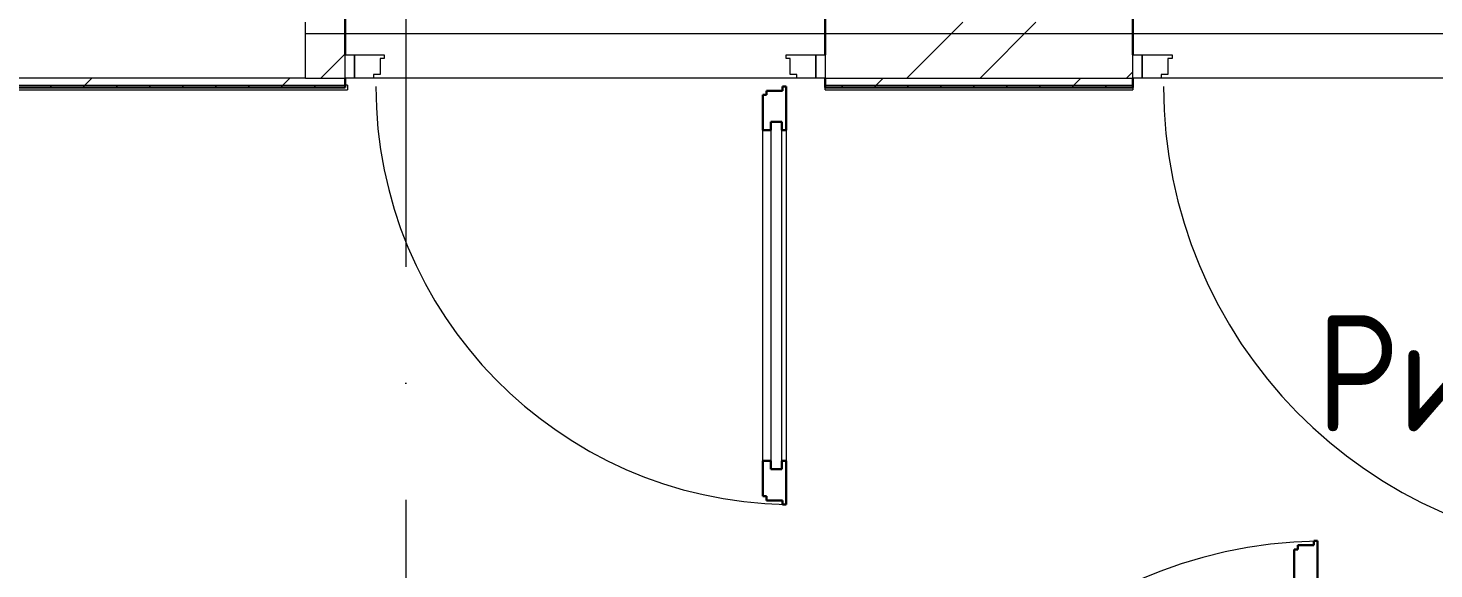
# Model space of a CAD drawing. Header units: millimetres. Extents: x -586848 to 520591, y -385801 to 675781.
# Drawn here: x 149663 to 152679, y 621422 to 622584 of the extents above; entities that cross this region are included whole.
import ezdxf

# ---------------------------------------------------------------- set-up
doc = ezdxf.new("R2010")
doc.units = ezdxf.units.MM
doc.linetypes.add('ADSK_Линия сетки', pattern=[25, 20, -2.5, 0, -2.5])
doc.linetypes.add('ADSK_Сверху', pattern=[450, 300, -150])
for name, color, linetype, lineweight in [('Аннотация', 7, 'Continuous', 18), ('Двери', 252, 'Continuous', 9), ('Линии', 7, 'Continuous', 9), ('Ограждение', 252, 'Continuous', 9), ('Оси', 252, 'Continuous', 9), ('Стены внутренние', 7, 'Continuous', 18), ('Стены наружные', 7, 'Continuous', 18), ('Стены штриховка', 7, 'Continuous', 9)]:
    doc.layers.add(name, color=color, linetype=linetype, lineweight=lineweight)
doc.layers.add('Двери открывание', color=7, linetype='Continuous', lineweight=9, true_color=0xc0c0c0)
doc.styles.add('GOST Common_2', font='', dxfattribs={"width": 0.9, "height": 250})
doc.styles.get('GOST Common_2').set_extended_font_data('GOST type B')

# ---------------------------------------------------------------- blocks, each defined once
blk = doc.blocks.new('2 этаж')
at = {"layer": 'Двери', "color": 251, "true_color": 0x636466}
for p, q in [((151146, -10184.3), (151166, -10184.3)), ((151146, -10234.3), (151146, -10184.3)), ((151166, -10184.3), (151166, -10234.3)), ((151166, -10184.3), (151230, -10184.3)), ((151166, -10234.3), (151166, -10184.3)), ((151221, -10192.3), (151221, -10226.3)), ((151230, -10192.3), (151221, -10192.3)), ((151230, -10184.3), (151230, -10192.3)), ((152092, -10184.3), (152156, -10184.3)), ((152092, -10192.3), (152092, -10184.3)), ((152101, -10192.3), (152092, -10192.3)), ((152101, -10226.3), (152101, -10192.3)), ((152156, -10184.3), (152176, -10184.3)), ((152156, -10234.3), (152156, -10184.3)), ((152156, -10184.3), (152156, -10234.3)), ((152176, -10184.3), (152176, -10234.3)), ((152836, -10184.3), (152856, -10184.3)), ((152836, -10234.3), (152836, -10184.3)), ((152856, -10184.3), (152856, -10234.3)), ((152856, -10184.3), (152920, -10184.3)), ((152856, -10234.3), (152856, -10184.3)), ((152911, -10192.3), (152911, -10226.3)), ((152920, -10192.3), (152911, -10192.3)), ((152920, -10184.3), (152920, -10192.3)), ((151166, -10234.3), (151146, -10234.3)), ((151207, -10234.3), (151166, -10234.3)), ((151207, -10226.3), (151207, -10234.3)), ((151221, -10226.3), (151207, -10226.3)), ((152115, -10226.3), (152101, -10226.3)), ((152115, -10234.3), (152115, -10226.3)), ((152156, -10234.3), (152115, -10234.3)), ((152176, -10234.3), (152156, -10234.3)), ((152856, -10234.3), (152836, -10234.3)), ((152897, -10234.3), (152856, -10234.3)), ((152897, -10226.3), (152897, -10234.3)), ((152911, -10226.3), (152897, -10226.3)), ((152059, -10328.3), (152059, -11074.3)), ((152083, -10328.3), (152059, -10328.3)), ((152083, -11074.3), (152083, -10328.3)), ((152042, -11056.3), (152042, -10346.3)), ((152092, -10346.3), (152092, -11056.3)), ((152059, -11074.3), (152083, -11074.3))]:
    blk.add_line(p, q, dxfattribs=at)
at = {"layer": 'Двери', "color": 251, "lineweight": 30, "true_color": 0x636466}
for p, q in [((152084, -10252.3), (152092, -10252.3)), ((152084, -10261.3), (152084, -10252.3)), ((152092, -10252.3), (152092, -10346.3)), ((152042, -10270.3), (152050, -10270.3)), ((152042, -10346.3), (152042, -10270.3)), ((152050, -10270.3), (152050, -10261.3)), ((152050, -10261.3), (152084, -10261.3)), ((152059, -10346.3), (152059, -10328.3)), ((152059, -10328.3), (152083, -10328.3)), ((152083, -10328.3), (152083, -10346.3)), ((152042, -10346.3), (152059, -10346.3)), ((152083, -10346.3), (152092, -10346.3)), ((152042, -11132.3), (152042, -11056.3)), ((152042, -11056.3), (152059, -11056.3)), ((152059, -11056.3), (152059, -11074.3)), ((152083, -11056.3), (152092, -11056.3)), ((152083, -11074.3), (152083, -11056.3)), ((152092, -11056.3), (152092, -11150.3)), ((152059, -11074.3), (152083, -11074.3)), ((152050, -11132.3), (152042, -11132.3)), ((152050, -11141.3), (152050, -11132.3)), ((152084, -11141.3), (152050, -11141.3)), ((152084, -11150.3), (152084, -11141.3)), ((152092, -11150.3), (152084, -11150.3)), ((153190, -11246.3), (153182, -11246.3)), ((153182, -11246.3), (153182, -11322.3)), ((153224, -11237.3), (153190, -11237.3)), ((153190, -11237.3), (153190, -11246.3)), ((153232, -11228.3), (153224, -11228.3)), ((153224, -11228.3), (153224, -11237.3)), ((153232, -11322.3), (153232, -11228.3))]:
    blk.add_line(p, q, dxfattribs=at)
at = {"layer": 'Двери открывание', "color": 251, "true_color": 0x636466}
for centre, radius, start, end in [((152110, -10252.3), 898, 180, 268.8515), ((153900, -10252.3), 998, 180, 268.9666), ((153250, -12226.3), 998, 91.0334, 180)]:
    blk.add_arc(centre, radius, start, end, dxfattribs=at)
at = {"layer": 'Линии', "color": 251, "linetype": 'ADSK_Сверху', "ltscale": 100, "true_color": 0x636466}
blk.add_line((161881, -10139.3), (151061, -10139.3), dxfattribs=at)
at = {"layer": 'Ограждение', "color": 251, "true_color": 0x636466}
for p, q in [((151151, -10249.3), (151146, -10249.3)), ((151151, -10249.3), (151151, -10259.3)), ((149621, -10259.3), (151151, -10259.3)), ((152176, -10259.3), (152176, -10254.3)), ((152176, -10259.3), (152836, -10259.3)), ((152836, -10254.3), (152836, -10259.3))]:
    blk.add_line(p, q, dxfattribs=at)
at = {"layer": 'Оси', "color": 251, "linetype": 'ADSK_Линия сетки', "ltscale": 100, "true_color": 0x636466}
blk.add_line((151276, -1139.3), (151276, -30995.4), dxfattribs=at)
at = {"layer": 'Стены внутренние', "color": 251, "true_color": 0x636466}
blk.add_line((151061, -10234.3), (151061, -10114.3), dxfattribs=at)
at = {"layer": 'Стены наружные', "color": 251, "lineweight": 30, "true_color": 0x636466}
for p, q in [((151146, -10184.3), (151146, -10084.3)), ((152176, -10084.3), (152176, -10184.3)), ((152836, -10184.3), (152836, -10084.3)), ((151146, -10254.3), (151146, -10234.3)), ((152176, -10234.3), (152176, -10254.3)), ((152836, -10254.3), (152836, -10234.3)), ((149616, -10254.3), (151146, -10254.3)), ((152176, -10254.3), (152836, -10254.3))]:
    blk.add_line(p, q, dxfattribs=at)
at = {"layer": 'Стены наружные', "color": 251, "linetype": 'Continuous', "lineweight": 9, "true_color": 0x636466}
for p, q in [((152350.9, -10234.3), (152470.9, -10114.3)), ((152508.1, -10234.3), (152628.1, -10114.3)), ((151093.7, -10234.3), (151146, -10181.9)), ((152822.4, -10234.3), (152836, -10220.6)), ((150512.2, -10254.3), (150517.2, -10249.3)), ((150582.9, -10254.3), (150587.9, -10249.3)), ((150587.9, -10249.3), (150602.9, -10234.3)), ((150653.7, -10254.3), (150658.7, -10249.3)), ((150724.4, -10254.3), (150729.4, -10249.3)), ((150795.1, -10254.3), (150800.1, -10249.3)), ((150865.8, -10254.3), (150870.8, -10249.3)), ((150936.5, -10254.3), (150941.5, -10249.3)), ((151007.2, -10254.3), (151012.2, -10249.3)), ((151012.2, -10249.3), (151027.2, -10234.3)), ((151077.9, -10254.3), (151082.9, -10249.3)), ((152209.3, -10254.3), (152214.3, -10249.3)), ((152280, -10254.3), (152285, -10249.3)), ((152285, -10249.3), (152300, -10234.3)), ((152350.7, -10254.3), (152355.7, -10249.3)), ((152421.4, -10254.3), (152426.4, -10249.3)), ((152492.1, -10254.3), (152497.1, -10249.3)), ((152562.8, -10254.3), (152567.8, -10249.3)), ((152633.6, -10254.3), (152638.6, -10249.3)), ((152704.3, -10254.3), (152709.3, -10249.3)), ((152709.3, -10249.3), (152724.3, -10234.3)), ((152775, -10254.3), (152780, -10249.3))]:
    blk.add_line(p, q, dxfattribs=at)
at = {"layer": 'Стены наружные', "color": 251, "true_color": 0x636466}
for p, q in [((151061, -10234.3), (150311, -10234.3)), ((152115, -10234.3), (151207, -10234.3)), ((153905, -10234.3), (152897, -10234.3))]:
    blk.add_line(p, q, dxfattribs=at)
at = {"layer": 'Стены штриховка', "color": 251, "true_color": 0x636466}
for p, q in [((149616, -10249.3), (151146, -10249.3)), ((151061, -10234.3), (151146, -10234.3)), ((152176, -10234.3), (152836, -10234.3)), ((152176, -10249.3), (152836, -10249.3))]:
    blk.add_line(p, q, dxfattribs=at)
at = {"layer": 'Аннотация', "color": 251, "true_color": 0x636466, "style": 'GOST Common_2', "width": 0.9}
blk.add_text('Ригель', height=250, dxfattribs=at).set_placement((153229.5, -10993.5))

msp = doc.modelspace()

# ---------------------------------------------------------------- block references
msp.add_blockref('2 этаж', (-802.7, 632710.4))

doc.saveas('drawing.dxf')
